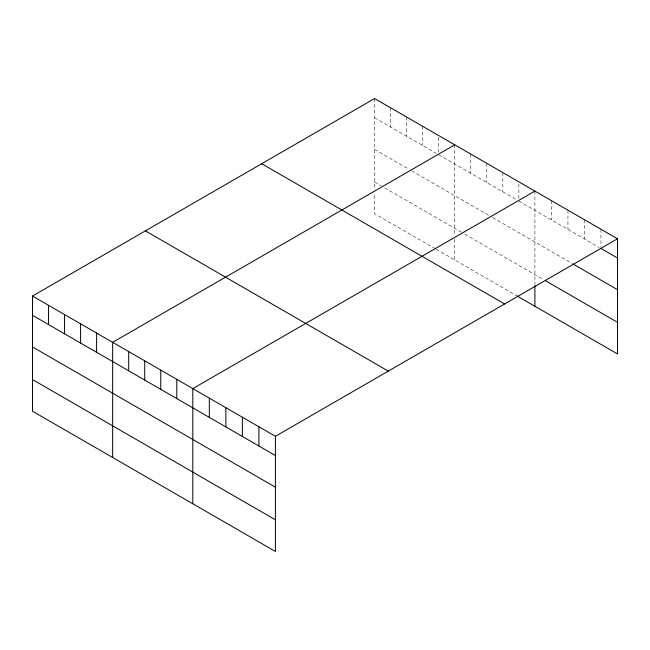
<?xml version="1.0" encoding="UTF-8"?>
<svg xmlns="http://www.w3.org/2000/svg" width="650" height="650" viewBox="0 0 650 650"><rect width="100%" height="100%" fill="white"/><g stroke="black" fill="none" stroke-linecap="round" stroke-linejoin="round"><path stroke-width="0.49" stroke-dasharray="3.25 2.44" d="M374.595 117.788L436.191 153.343M438.726 154.806L516.352 199.623M518.879 201.086L599.243 247.479M374.595 149.435L408.346 168.927M411.726 170.877L489.352 215.694M492.724 217.636L572.293 263.575M374.595 182.049L381.347 185.949M384.719 187.899L461.508 232.229M464.88 234.179L543.603 279.63M435.346 248.779L374.595 213.704L374.595 192.936M436.191 249.267L517.197 296.034M600.982 229.247L600.982 247.471M584.464 219.716L584.464 238.948M567.946 210.178L567.946 229.418M551.428 200.639L551.428 219.879M534.909 191.1L534.909 284.505M518.879 183.877L518.879 199.062M502.848 172.591L502.848 191.831M486.817 163.337L486.817 182.577M470.787 154.082L470.787 173.322M454.756 144.828L454.756 235.259M454.756 239.216L454.756 259.984M438.726 137.597L438.726 152.782M422.695 126.311L422.695 145.551M406.656 117.057L406.656 136.297M390.626 107.803L390.626 127.043M374.595 98.548L374.595 188.979"/><path stroke-width="0.97" d="M32.5 296.051L275.405 436.296L275.405 551.452L32.5 411.214L32.5 296.051L374.595 98.548L617.5 238.786L617.5 353.949L517.197 296.034M454.756 144.828L112.661 342.331L112.661 457.494M534.909 191.1L192.814 388.611L192.814 503.774M275.405 436.296L617.5 238.786M600.982 248.487L617.5 258.026M573.162 264.079L617.5 289.681M545.342 280.629L617.5 322.294M261.706 163.727L504.611 303.964M145.389 230.88L388.294 371.118M32.5 315.291L275.405 455.528M32.5 346.946L275.405 487.183M32.5 379.559L275.405 519.797M534.909 285.488L534.909 306.264M258.887 426.757L258.887 445.997M242.369 417.219L242.369 436.459M225.851 407.68L225.851 426.92M209.332 398.149L209.332 417.389M176.784 379.356L176.784 398.596M160.753 370.102L160.753 389.342M144.722 360.848L144.722 380.079M128.692 351.585L128.692 370.825M96.623 333.076L96.623 352.316M80.592 323.822L80.592 343.062M64.561 314.567L64.561 333.799M48.531 305.313L48.531 324.545"/></g></svg>
